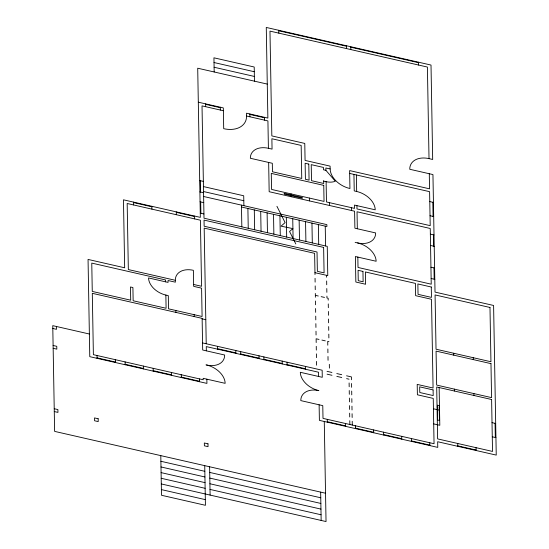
<?xml version="1.0" encoding="UTF-8"?>
<svg xmlns="http://www.w3.org/2000/svg" width="549" height="549" viewBox="0 0 549 549"><rect width="100%" height="100%" fill="white"/><g stroke="black" fill="none" stroke-linecap="round" stroke-linejoin="round"><path stroke-width="0.82" d="M278.789 30.778L346.515 46.24M350.784 47.214L418.51 62.675M214.021 62.531L254.29 71.727M214.103 67.252L254.372 76.448M267.267 84.093L197.709 68.213L200.344 217.37L123.463 199.815L124.664 267.788L88.053 259.43L89.768 356.665L206.925 383.408L206.849 379.16M198.313 102.196L223.326 107.906L223.697 128.679A24.554 16.868 26.9 0 0 246.563 116.031L267.919 120.91L268.406 148.285A19.387 13.32 26.9 0 0 250.351 158.27L272.311 163.279L272.462 171.775L301.751 178.466L301.168 145.423L271.879 138.739L272.064 149.122L268.406 148.285M205.642 104.344L220.286 107.686M249.877 114.439L264.522 117.781M223.374 110.74L202.025 105.868L204.008 218.207L327.259 246.343L327.774 275.605L314.961 272.681M319.12 404.791L319.394 420.369L437.766 447.394L437.663 441.725L496.241 455.1L493.599 305.47L435.021 292.095L432.948 174.568L409.76 169.27A20.677 14.205 26.9 0 1 429.016 158.627L432.681 159.464L431.013 65.056L266.272 27.45L267.871 118.076L246.515 113.204L246.563 116.031M429.284 173.731L429.551 188.835L349.624 170.588L349.939 188.527A20.677 14.205 26.9 0 1 330.148 168.962L325.873 167.987L325.914 170.348L335.343 181.232A15.509 10.657 26.9 0 1 326.113 181.678L323.677 181.122M349.672 173.422L429.599 191.67L430.203 225.653L356.98 208.936L356.925 205.635M325.914 170.348L323.478 169.792L323.436 167.431L311.228 164.645L311.516 180.69L323.718 183.476L323.67 180.648M429.778 201.579L433.436 202.416M326.113 181.678L326.477 201.97L354.544 208.38L354.482 205.079L375.228 209.814A19.387 13.32 26.9 0 0 356.672 191.471L354.235 190.915L353.94 174.397M430.025 215.736L433.689 216.574M284.506 193.447L284.101 193.358L284.519 194.161M284.91 193.543L285.267 193.625M285.796 193.742L286.324 193.866M286.743 193.962L287.353 194.099M287.957 194.236L288.321 194.319M288.788 194.428L289.248 194.531M289.742 194.641L290.174 194.744M290.606 194.84L302.41 197.537L302.417 198.244L290.62 195.547M284.924 194.25L285.281 194.332M285.809 194.449L286.338 194.572M286.756 194.669L287.36 194.806M287.971 194.943L288.335 195.025M288.795 195.135L289.261 195.238M289.755 195.355L290.188 195.451M199.692 180.552L203.356 181.39M430.354 234.149L434.012 234.986M203.446 186.578L243.715 195.773L243.893 205.683M203.535 191.539L243.804 200.728M199.898 191.882L203.555 192.72M430.553 245.478L434.211 246.316M203.624 196.494L326.875 224.63L326.909 226.517L241.485 207.014M200.069 201.792L203.734 202.629M355.141 242.363L357.584 242.926A19.387 13.32 26.9 0 1 376.14 261.262L355.395 256.527L355.841 282.014L365.607 284.245L365.387 271.968L415.421 283.394L415.634 295.664L431.5 299.287L433.072 388.026L417.206 384.403L417.391 394.786L433.25 398.409L434.053 443.722L323.004 418.372L322.778 405.629L300.811 400.612A19.387 13.32 26.9 0 1 318.866 390.634A19.387 13.32 26.9 0 1 300.31 372.291L322.277 377.307L322.153 370.225L202.56 342.926M200.268 213.122L203.933 213.959M430.938 267.191L434.595 268.022M133.579 202.595L151.881 206.774M176.291 212.346L194.593 216.526M431.137 278.515L434.794 279.352M315.359 295.341L318.283 296.007M321.158 296.659L324.514 297.428M175.323 280.292L175.357 282.179L168.035 280.512L168.069 282.399L148.546 277.938A18.09 12.428 26.9 0 0 165.86 295.06L168.303 295.616L168.536 308.833L202.094 316.492L201.593 288.17L193.66 286.358L193.378 270.314A19.387 13.32 26.9 0 0 175.323 280.292L128.342 269.566L127.176 203.487L200.392 220.204L201.558 286.283L193.632 284.471M319.044 339.433L316.128 338.767L316.197 342.542M321.927 340.085L325.283 340.854M328.94 341.691L327.719 341.409L327.787 345.184M202.135 318.852L205.8 319.69M327.032 371.344L331.919 372.455M336.798 373.567L341.677 374.686M346.556 375.797L351.442 376.916L351.49 379.743M217.555 348.697L235.857 352.877M240.737 353.988L259.046 358.168M263.925 359.286L282.227 363.465M287.113 364.577L305.416 368.756M327.08 374.171L331.967 375.29M336.846 376.401L341.725 377.513M346.611 378.632L349.047 379.187M433.436 408.792L439.536 410.185M492.021 422.641L495.678 423.471M89.37 334.012L52.759 325.653L54.625 431.384L325.536 493.228M52.814 328.487L56.472 329.318L56.423 326.49M205.985 364.865L206.596 365.003A19.387 13.32 26.9 0 1 225.152 383.339L203.185 378.33L203.212 379.743L93.385 354.668L92.301 293.31L202.128 318.379L202.684 350.008L224.651 355.018A19.387 13.32 26.9 0 1 206.596 365.003M492.268 436.798L495.932 437.635M433.703 423.897L439.804 425.29L439.138 387.532M53.109 345.479L56.773 346.316L56.822 349.143L53.164 348.306M97.084 357.866L115.393 362.045M125.151 364.275L143.461 368.454M153.219 370.678L171.521 374.857M181.287 377.088L199.589 381.267M457.791 445.85L476.093 450.029M327.314 421.707L345.623 425.887M355.381 428.117L373.691 432.296M383.449 434.52L401.758 438.699M411.517 440.929L429.819 445.109M54.227 408.731L57.892 409.561L57.94 412.395L54.276 411.558M160.898 461.284L204.825 471.316M209.711 472.428L320.76 497.778M160.994 466.952L204.928 476.978M209.807 478.09L320.856 503.44M161.097 472.614L205.031 482.64M209.91 483.758L320.959 509.108M161.193 478.275L205.127 488.308M210.006 489.42L321.055 514.77M161.296 483.944L326.037 521.55L324.274 421.481M161.399 489.605L205.326 499.631M276.936 206.314L285.103 222.592L281.067 226.167L292.912 228.617L289.549 231.472L295.822 243.969M495.068 423.334L495.322 437.498M476.052 447.668L476.1 450.503M473.252 357.708L473.279 359.595M473.883 393.585L473.917 395.472M457.749 443.489L457.797 446.323M453.721 353.254L453.755 355.141M454.359 389.124L454.394 391.012M439.152 405.622L437.32 405.203M439.173 406.624L439.179 406.994M439.179 407.283L439.186 407.632M439.193 407.976L439.2 408.326M439.207 408.682L439.214 409.026M439.221 409.382L439.227 409.801M439.234 410.117L439.413 420.404L437.58 419.985L437.402 409.698M437.34 406.205L437.347 406.576M437.354 406.864L437.354 407.214M437.361 407.557L437.368 407.914M437.375 408.264L437.381 408.607M437.388 408.964L437.395 409.382M432.825 202.279L433.079 216.436M433.401 234.842L433.6 246.172M433.985 267.885L434.184 279.215M429.016 158.627L427.403 67.053L269.978 31.115L271.83 135.905L304.777 143.426L305.079 160.418L330.093 166.127L330.148 168.962M429.778 442.748L429.833 445.582M418.503 62.202L418.558 65.036M411.476 438.569L411.524 441.403M401.71 436.338L401.765 439.173M383.408 432.159L383.456 434.993M373.643 429.936L373.697 432.763M356.383 174.953L356.672 191.471M357.33 228.761L357.035 211.77L430.251 228.487L431.233 284.183L358.017 267.466L357.831 257.083M350.777 46.74L350.825 49.575M351.49 207.687L351.538 210.514M355.34 425.756L355.388 428.584M346.508 45.766L346.556 48.6M351.559 383.518L351.621 387.299M351.689 391.073L351.758 394.848M351.827 398.622L351.888 402.403M351.957 406.178L352.026 409.952M352.087 413.726L352.156 417.508M352.225 421.282L352.293 425.056M349.116 382.962L349.185 386.743M349.246 390.517L349.315 394.292M349.384 398.066L349.452 401.847M349.514 405.622L349.583 409.396M349.651 413.171L349.713 416.952M349.782 420.726L349.85 424.501M345.582 423.526L345.63 426.36M329.524 202.67L329.578 205.504M328.206 300.152L328.172 298.265L326.957 297.983L326.923 296.096M328.275 303.926L328.343 307.701M328.405 311.482L328.474 315.256M328.542 319.031L328.611 322.805M328.673 326.586L328.741 330.361M328.81 334.135L328.872 337.916M329.338 364.344L329.407 368.125M326.552 275.33L326.586 277.218M326.655 280.992L326.724 284.766M326.785 288.548L326.854 292.322M327.856 348.965L327.918 352.739M327.986 356.514L328.055 360.288M325.241 226.133L325.591 245.959M327.273 419.347L327.321 422.181M318.365 224.568L318.715 244.394M318.619 376.47L318.544 372.222L206.273 346.591L206.349 350.838M320.657 492.117L321.158 520.438M314.996 274.569L314.618 253.329L204.18 228.116L206.225 343.763M315.064 278.343L315.126 282.124M315.195 285.899L315.263 289.673M315.325 293.447L315.394 297.229M315.462 301.003L315.531 304.777M315.593 308.552L315.661 312.333M315.73 316.107L315.792 319.882M315.86 323.656L315.929 327.437M315.998 331.212L316.059 334.986M316.258 346.316L316.327 350.09M316.396 353.872L316.464 357.646M316.526 361.42L316.595 365.195M311.956 223.107L312.306 242.933M309.389 198.072L309.437 200.907M305.553 221.645L305.903 241.464M305.374 366.396L305.422 369.23M299.143 220.176L299.493 240.002M292.741 218.715L293.091 238.541M291.087 193.893L291.135 196.727M286.331 217.253L286.681 237.079M287.065 362.216L287.12 365.051M278.775 30.305L278.83 33.139M279.928 215.791L280.278 235.617M282.186 361.105L282.234 363.932M273.519 214.33L273.869 234.155M268.653 162.449L269.168 191.711L354.592 211.214L354.894 228.206L375.64 232.941A19.387 13.32 26.9 0 1 357.584 242.926M267.109 212.868L267.459 232.694M264.515 117.308L264.563 120.142M263.884 356.925L263.932 359.76M260.706 211.406L261.056 231.232M254.455 81.17L254.208 67.005L213.938 57.81L214.185 71.974M259.004 355.807L259.053 358.641M254.297 209.944L254.647 229.763M249.87 113.966L249.919 116.8M247.894 208.476L248.244 228.302M241.45 205.127L241.834 226.84M240.695 351.635L240.743 354.462M235.816 350.516L235.864 353.35M220.279 107.213L220.327 110.047M217.507 346.337L217.562 349.171M205.635 103.871L205.683 106.698M209.608 466.767L210.109 495.081M200.303 180.69L200.502 192.02M200.68 201.929L200.879 213.259M204.729 465.648L205.429 505.3L161.495 495.267L160.795 455.622M199.548 378.906L199.603 381.74M194.586 216.052L194.634 218.886M194.161 314.68L194.195 316.567M181.245 374.727L181.294 377.561M176.284 211.873L176.332 214.707M175.858 310.501L175.893 312.388M171.48 372.496L171.535 375.331M165.626 281.843L165.592 279.956L91.765 263.101L92.266 291.423L130.703 300.193L130.47 286.976L132.913 287.539L133.146 300.756L166.093 308.277L165.86 295.06M151.874 206.307L151.922 209.135M153.178 368.324L153.226 371.151M143.413 366.094L143.467 368.921M133.572 202.128L133.62 204.955M125.11 361.915L125.158 364.749M115.345 359.684L115.4 362.518M97.043 355.505L97.091 358.339M308.792 164.089L305.127 163.252L305.416 179.303L309.073 180.134L308.792 164.089M323.752 185.37L271.275 173.388L271.563 189.439L324.034 201.414L323.752 185.37M323.629 247.393L204.036 220.094L204.146 226.229L317.027 251.998L317.37 271.35L324.082 272.88L323.629 247.393M362.944 271.412L358.065 270.3L358.25 280.683L363.129 281.795L362.944 271.412M431.288 287.017L417.864 283.95L418.043 294.333L431.466 297.4L431.288 287.017M489.983 307.467L435.069 294.93L436.03 349.212L490.943 361.75L489.983 307.467M490.978 363.637L436.064 351.099L436.661 385.082L491.575 397.62L490.978 363.637M491.609 399.507L436.695 386.976L437.615 438.898L492.528 451.429L491.609 399.507M433.099 389.914L419.676 386.846L419.779 392.514L433.202 395.575L433.099 389.914M98.161 418.757L94.497 417.919L94.552 420.754L98.209 421.591L98.161 418.757M207.989 443.825L204.331 442.995L204.379 445.822L208.037 446.66L207.989 443.825"/></g></svg>
